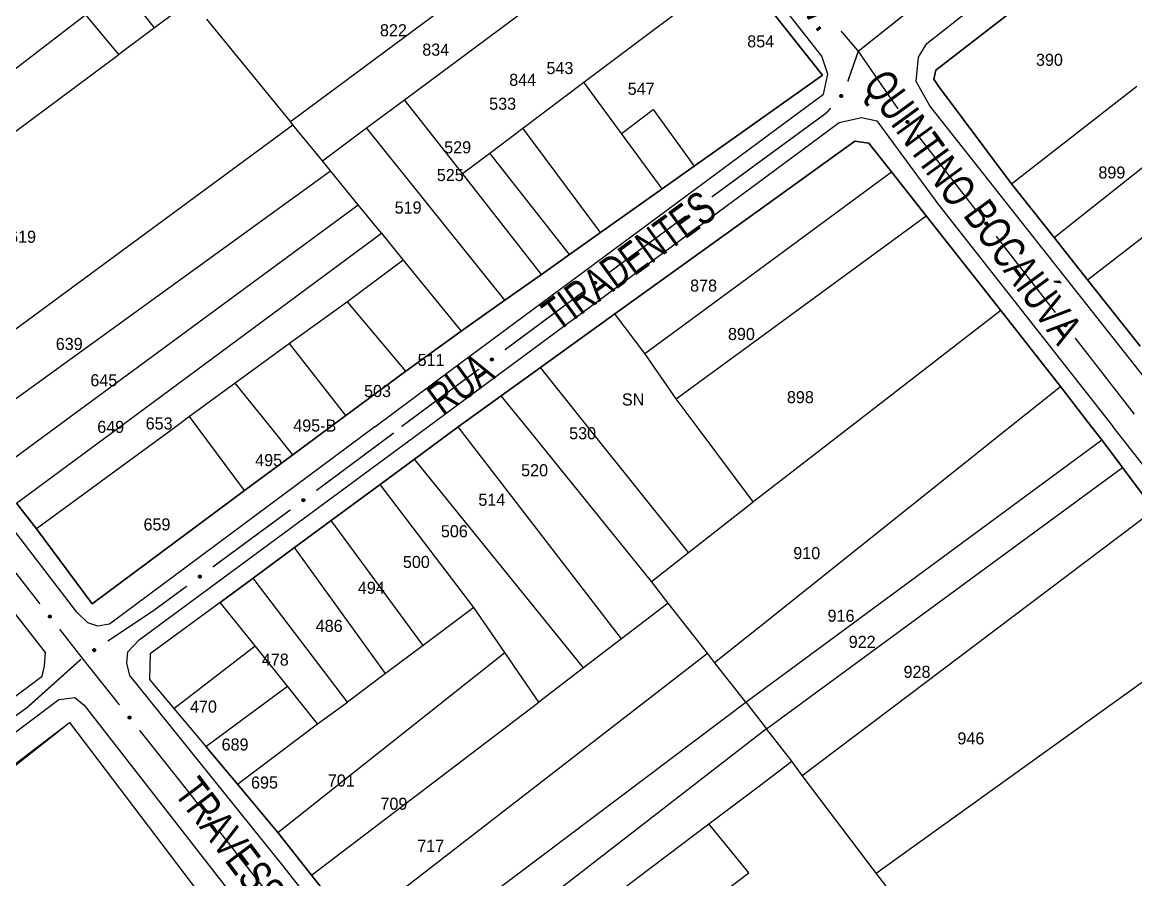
# Model space of a CAD drawing. Extents: x 200123 to 201542, y 4839549 to 4841240.
# Drawn here: x 201067.7 to 201206.2, y 4839841.3 to 4839947.8 of the extents above; entities that cross this region are included whole.
import ezdxf
from ezdxf.enums import TextEntityAlignment as Align

# ---------------------------------------------------------------- set-up
doc = ezdxf.new("R2010")
doc.units = 0
doc.header["$LTSCALE"] = 1.5
doc.header["$MEASUREMENT"] = 0
for name, color, linetype in [('CD_MALHA_LOTES', 7, 'CONTINUOUS'), ('RU-QUADRA', 210, 'CONTINUOUS'), ('SV-EIXO-RUA-PAV', 20, 'CONTINUOUS'), ('SV-RUA-PAVIM', 7, 'CONTINUOUS'), ('SV-TXT-RUA-PAV', 7, 'CONTINUOUS'), ('Th_NmrPort', 1, 'CONTINUOUS')]:
    doc.layers.add(name, color=color, linetype=linetype)
doc.styles.add('ARIAL', font='ARIAL.SHX')

msp = doc.modelspace()

# ---------------------------------------------------------------- linework, layer by layer
at = {"layer": 'CD_MALHA_LOTES', "linetype": 'Continuous', "flags": 128}
for points in [[(201084.17, 4839947.14), (201068.12, 4839967.38)], [(201101.05, 4839935.5), (201145.59, 4839968.52)], [(201115.24, 4839938.21), (201149.46, 4839963.65)], [(201206.84, 4839961.64), (201181.32, 4839941.87), (201181.07, 4839940.76), (201181.65, 4839939.9)], [(201137.55, 4839940.38), (201156.56, 4839954.71)], [(201159.21, 4839951.36), (201167.23, 4839941.26)], [(201088.77, 4839950.56), (201084.17, 4839947.14)], [(201200.19, 4839915.84), (201243.93, 4839949.58)], [(201075.62, 4839948.78), (201065.9, 4839941.29)], [(201079.72, 4839943.84), (201075.62, 4839948.78)], [(201101.05, 4839935.5), (201090.67, 4839948.22)], [(201084.17, 4839947.14), (201079.72, 4839943.84)], [(201044.03, 4839917.33), (201079.72, 4839943.84)], [(201167.23, 4839941.26), (201159.21, 4839935.58)], [(201129.95, 4839934.66), (201137.55, 4839940.38)], [(201142.25, 4839934), (201137.55, 4839940.38)], [(201181.65, 4839939.9), (201190.74, 4839927.75)], [(201190.74, 4839927.75), (201206.32, 4839939.89)], [(201110.54, 4839934.71), (201115.24, 4839938.21)], [(201122.44, 4839929.04), (201115.24, 4839938.21)], [(201142.25, 4839934), (201146.16, 4839937.01)], [(201146.16, 4839937.01), (201151.28, 4839929.96)], [(201101.37, 4839935.11), (201101.05, 4839935.5)], [(201159.21, 4839935.58), (201151.28, 4839929.96)], [(201056.17, 4839901.87), (201101.37, 4839935.11)], [(201105.03, 4839930.62), (201101.37, 4839935.11)], [(201105.03, 4839930.62), (201110.54, 4839934.71)], [(201127.74, 4839913.29), (201110.54, 4839934.71)], [(201125.84, 4839931.58), (201129.95, 4839934.66)], [(201139.64, 4839921.72), (201129.95, 4839934.66)], [(201147.3, 4839927.14), (201142.25, 4839934)], [(201159.21, 4839924.42), (201171.23, 4839933.07)], [(201171.23, 4839933.07), (201172.99, 4839932.81)], [(201172.99, 4839932.81), (201175.81, 4839929.27)], [(201196.03, 4839921.08), (201211.66, 4839933.49)], [(201122.44, 4839929.04), (201125.84, 4839931.58)], [(201135.77, 4839918.98), (201125.84, 4839931.58)], [(201106.05, 4839929.36), (201105.03, 4839930.62)], [(201151.28, 4839929.96), (201147.3, 4839927.14)], [(201062.03, 4839897.56), (201106.05, 4839929.36)], [(201109.48, 4839925.15), (201106.05, 4839929.36)], [(201132.28, 4839916.51), (201122.44, 4839929.04)], [(201159.21, 4839917.03), (201175.81, 4839929.27)], [(201175.81, 4839929.27), (201180.14, 4839923.78)], [(201190.74, 4839927.75), (201196.03, 4839921.08)], [(201147.3, 4839927.14), (201139.64, 4839921.72)], [(201071.96, 4839897.56), (201109.48, 4839925.15)], [(201112.37, 4839921.62), (201109.48, 4839925.15)], [(201141.42, 4839911.6), (201159.21, 4839924.42)], [(201159.21, 4839908.48), (201180.14, 4839923.78)], [(201180.14, 4839923.78), (201189.41, 4839912)], [(201139.64, 4839921.72), (201135.77, 4839918.98)], [(201079.84, 4839897.56), (201112.37, 4839921.62)], [(201112.37, 4839921.62), (201115.1, 4839918.27)], [(201196.03, 4839921.08), (201200.19, 4839915.84)], [(201135.77, 4839918.98), (201132.28, 4839916.51)], [(201115.1, 4839918.27), (201108.15, 4839913.08)], [(201115.1, 4839918.27), (201122.3, 4839909.44)], [(201132.28, 4839916.51), (201127.74, 4839913.29)], [(201145.15, 4839906.66), (201159.21, 4839917.03)], [(201200.19, 4839915.84), (201206.73, 4839907.6)], [(201108.15, 4839913.08), (201100.94, 4839907.91)], [(201115.4, 4839904.47), (201108.15, 4839913.08)], [(201127.74, 4839913.29), (201122.3, 4839909.44)], [(201189.41, 4839912), (201170.71, 4839897.56)], [(201189.41, 4839912), (201196.83, 4839902.59)], [(201132.14, 4839904.92), (201141.42, 4839911.6)], [(201145.15, 4839906.66), (201141.42, 4839911.6)], [(201122.3, 4839909.44), (201115.4, 4839904.47)], [(201100.94, 4839907.91), (201094.2, 4839902.98)], [(201107.93, 4839898.95), (201100.94, 4839907.91)], [(201149.04, 4839901.05), (201159.21, 4839908.48)], [(201149.04, 4839901.05), (201145.15, 4839906.66)], [(201115.4, 4839904.47), (201107.93, 4839898.95)], [(201127.28, 4839901.41), (201132.14, 4839904.92)], [(201138.04, 4839897.56), (201132.14, 4839904.92)], [(201094.2, 4839902.98), (201088.52, 4839898.83)], [(201098.57, 4839897.56), (201094.2, 4839902.98)], [(201190.52, 4839897.56), (201196.83, 4839902.59)], [(201196.83, 4839902.59), (201200.7, 4839897.56)], [(201121.94, 4839897.57), (201127.28, 4839901.41)], [(201130.4, 4839897.56), (201127.28, 4839901.41)], [(201151.65, 4839897.56), (201149.04, 4839901.05)], [(201088.52, 4839898.83), (201086.79, 4839897.56)], [(201089.47, 4839897.56), (201088.52, 4839898.83)], [(201107.93, 4839898.95), (201106.04, 4839897.56)], [(201064.36, 4839891.97), (201071.96, 4839897.56)], [(201067, 4839888.06), (201079.84, 4839897.56)], [(201086.79, 4839897.56), (201069.48, 4839884.9)], [(201095.36, 4839889.65), (201089.47, 4839897.56)], [(201101.36, 4839894.09), (201098.57, 4839897.56)], [(201106.04, 4839897.56), (201101.36, 4839894.09)], [(201116.49, 4839893.56), (201121.94, 4839897.56)], [(201121.94, 4839897.56), (201121.94, 4839897.57)], [(201142.22, 4839871.2), (201121.94, 4839897.56)], [(201145.95, 4839878.33), (201130.4, 4839897.56)], [(201150.55, 4839881.92), (201138.04, 4839897.56)], [(201158.62, 4839888.22), (201151.65, 4839897.56)], [(201170.71, 4839897.56), (201159.21, 4839888.68)], [(201159.21, 4839872.59), (201190.52, 4839897.56)], [(201200.7, 4839897.56), (201201.96, 4839895.93)], [(201157.68, 4839863.34), (201201.96, 4839895.93)], [(201201.96, 4839895.93), (201204.52, 4839892.51)], [(201101.36, 4839894.09), (201095.36, 4839889.65)], [(201112.2, 4839890.39), (201116.49, 4839893.56)], [(201137.5, 4839867.59), (201116.49, 4839893.56)], [(201160.26, 4839860.04), (201204.52, 4839892.51)], [(201204.52, 4839892.51), (201208.48, 4839887.24)], [(201106.14, 4839885.93), (201112.2, 4839890.39)], [(201123.87, 4839875.09), (201112.2, 4839890.39)], [(201095.36, 4839889.65), (201076.4, 4839875.57)], [(201159.21, 4839888.68), (201158.62, 4839888.22)], [(201069.48, 4839884.9), (201067, 4839888.06)], [(201150.55, 4839881.92), (201158.62, 4839888.22)], [(201164.69, 4839854.22), (201208.48, 4839887.24)], [(201101.58, 4839882.57), (201106.14, 4839885.93)], [(201117.56, 4839870.38), (201106.14, 4839885.93)], [(201076.4, 4839875.57), (201069.48, 4839884.9)], [(201096.41, 4839878.76), (201101.58, 4839882.57)], [(201112.88, 4839866.88), (201101.58, 4839882.57)], [(201145.95, 4839878.33), (201150.55, 4839881.92)], [(201092.31, 4839875.74), (201096.41, 4839878.76)], [(201108.14, 4839863.35), (201096.41, 4839878.76)], [(201148.05, 4839875.65), (201145.95, 4839878.33)], [(201092.31, 4839875.74), (201083.63, 4839869.34), (201083.54, 4839866.17), (201086.57, 4839862.56)], [(201096.66, 4839870.33), (201092.31, 4839875.74)], [(201123.87, 4839875.09), (201117.56, 4839870.38)], [(201127.71, 4839869.51), (201123.87, 4839875.09)], [(201148.05, 4839875.65), (201142.22, 4839871.2)], [(201152.91, 4839869.44), (201148.05, 4839875.65)], [(201173.9, 4839842.08), (201218.35, 4839873.98)], [(201153.81, 4839868.28), (201159.21, 4839872.59)], [(201142.22, 4839871.2), (201137.5, 4839867.59)], [(201086.57, 4839862.56), (201096.66, 4839870.33)], [(201100.7, 4839865.31), (201096.66, 4839870.33)], [(201099.48, 4839847.15), (201127.71, 4839869.51)], [(201108.83, 4839835.31), (201152.91, 4839869.44)], [(201117.56, 4839870.38), (201112.88, 4839866.88)], [(201131.95, 4839863.33), (201127.71, 4839869.51)], [(201153.81, 4839868.28), (201152.91, 4839869.44)], [(201157.68, 4839863.34), (201153.81, 4839868.28)], [(201112.88, 4839866.88), (201108.14, 4839863.35)], [(201137.5, 4839867.59), (201131.95, 4839863.33)], [(201090.54, 4839857.82), (201100.7, 4839865.31)], [(201104.44, 4839860.66), (201100.7, 4839865.31)], [(201086.57, 4839862.56), (201090.54, 4839857.82)], [(201103.67, 4839841.84), (201131.95, 4839863.33)], [(201104.44, 4839860.66), (201108.14, 4839863.35)], [(201113.16, 4839829.83), (201157.68, 4839863.34)], [(201157.68, 4839863.34), (201160.26, 4839860.04)], [(201022.71, 4839822.07), (201073.57, 4839860.83), (201091.34, 4839837.43)], [(201094.47, 4839853.13), (201104.44, 4839860.66)], [(201160.26, 4839860.04), (201116.25, 4839825.91)], [(201163.43, 4839855.99), (201160.26, 4839860.04)], [(201094.47, 4839853.13), (201090.54, 4839857.82)], [(201159.21, 4839852.82), (201163.43, 4839855.99)], [(201164.69, 4839854.22), (201163.43, 4839855.99)], [(201173.9, 4839842.08), (201164.69, 4839854.22)], [(201099.48, 4839847.15), (201094.47, 4839853.13)], [(201153.11, 4839848.22), (201159.21, 4839852.82)], [(201103.67, 4839841.84), (201099.48, 4839847.15)], [(201118.97, 4839822.46), (201153.11, 4839848.22)], [(201158.06, 4839842.12), (201153.11, 4839848.22)], [(201108.83, 4839835.31), (201103.67, 4839841.84)], [(201123.87, 4839816.25), (201158.06, 4839842.12)], [(201177.87, 4839836.92), (201173.9, 4839842.08)]]:
    msp.add_lwpolyline(points, dxfattribs=at)
at = {"layer": 'RU-QUADRA', "linetype": 'Continuous', "flags": 128}
for points in [[(201206.73, 4839907.6), (201200.19, 4839915.84), (201196.03, 4839921.08), (201190.74, 4839927.75), (201181.65, 4839939.9), (201181.07, 4839940.76), (201181.32, 4839941.87), (201206.84, 4839961.64)], [(201067, 4839888.06), (201069.48, 4839884.9), (201076.4, 4839875.57), (201095.36, 4839889.65), (201101.36, 4839894.09), (201106.04, 4839897.56), (201107.93, 4839898.95), (201115.4, 4839904.47), (201122.3, 4839909.44), (201127.74, 4839913.29), (201132.28, 4839916.51), (201135.77, 4839918.98), (201139.64, 4839921.72), (201147.3, 4839927.14), (201151.28, 4839929.96), (201159.21, 4839935.58), (201167.23, 4839941.26), (201159.21, 4839951.36)], [(201208.48, 4839887.24), (201204.52, 4839892.51), (201201.96, 4839895.93), (201200.7, 4839897.56), (201196.83, 4839902.59), (201189.41, 4839912), (201180.14, 4839923.78), (201175.81, 4839929.27), (201172.99, 4839932.81), (201171.23, 4839933.07), (201159.21, 4839924.42), (201141.42, 4839911.6), (201132.14, 4839904.92), (201127.28, 4839901.41), (201121.94, 4839897.57), (201121.92, 4839897.56), (201116.49, 4839893.56), (201112.2, 4839890.39), (201106.14, 4839885.93), (201101.58, 4839882.57), (201096.41, 4839878.76), (201092.31, 4839875.74), (201083.63, 4839869.34), (201083.54, 4839866.17), (201086.57, 4839862.56), (201090.54, 4839857.82), (201094.47, 4839853.13), (201099.48, 4839847.15), (201103.67, 4839841.84), (201108.83, 4839835.31)], [(201065.99, 4839854.79), (201073.57, 4839860.83), (201091.34, 4839837.43), (201099.94, 4839826.19), (201117.2, 4839805.09), (201119.84, 4839801.87), (201130.7, 4839788.59), (201148.65, 4839765.38)]]:
    msp.add_lwpolyline(points, dxfattribs=at)
at = {"layer": 'SV-EIXO-RUA-PAV', "const_width": 0.18}
for points in [[(201177.960537, 4839949.230748), (201171.697235, 4839944.253695)], [(201169.543683, 4839946.748592), (201171.488749, 4839944.464578)], [(201171.68, 4839944.24), (201170.368118, 4839940.484559)], [(201171.488749, 4839944.464578), (201171.68, 4839944.24)], [(201171.697235, 4839944.253695), (201171.68, 4839944.24)], [(201171.68, 4839944.24), (201176.620501, 4839937.072794)], [(201168.241642, 4839937.178297), (201167.71, 4839936.57)], [(201167.71, 4839936.57), (201159.484195, 4839930.552071)], [(201179.014767, 4839933.870285), (201186.377401, 4839924.39444)], [(201153.462649, 4839926.131151), (201159.104963, 4839930.274133)], [(201159.104963, 4839930.274133), (201159.29, 4839930.41)], [(201159.484195, 4839930.552071), (201159.29, 4839930.41)], [(201142.92, 4839918.39), (201150.23847, 4839923.763733)], [(201188.831612, 4839921.235826), (201196.194246, 4839911.759982)], [(201140.574087, 4839916.650428), (201142.180592, 4839917.841705)], [(201142.180592, 4839917.841705), (201142.92, 4839918.39)], [(201127.722043, 4839907.120214), (201137.361076, 4839914.267875)], [(201198.648457, 4839908.601367), (201206.011091, 4839899.125523)], [(201114.87, 4839897.59), (201124.509033, 4839904.737661)], [(201104.278544, 4839889.639928), (201113.91014, 4839896.797608)], [(201100.263662, 4839886.659884), (201100.78, 4839887.04)], [(201100.78, 4839887.04), (201101.068013, 4839887.254035)], [(201091.405239, 4839880.138508), (201100.263662, 4839886.659884)], [(201062.82, 4839884.65), (201069.911307, 4839875.554753)], [(201084.14, 4839874.79), (201088.183994, 4839877.767099)], [(201083.325967, 4839874.247311), (201084.14, 4839874.79)], [(201078.333665, 4839870.91911), (201083.325967, 4839874.247311)], [(201072.37079, 4839872.400242), (201074.830273, 4839869.24573)], [(201074.830273, 4839869.24573), (201075.17, 4839868.81)], [(201068.33, 4839862.68), (201075.022737, 4839868.678023)], [(201075.17, 4839868.81), (201079.806182, 4839862.981551)], [(201065.8904, 4839860.912073), (201068.319602, 4839862.672465)], [(201068.319602, 4839862.672465), (201068.33, 4839862.68)], [(201082.296249, 4839859.851125), (201087.276382, 4839853.590272)], [(201087.276382, 4839853.590272), (201087.73, 4839853.02)], [(201087.73, 4839853.02), (201089.746088, 4839850.443781)], [(201092.211257, 4839847.293712), (201099.606767, 4839837.843503)]]:
    msp.add_lwpolyline(points, dxfattribs=at)
at = {"layer": 'SV-EIXO-RUA-PAV'}
for points in [[(201169.735222, 4839938.719953), (201169.739194, 4839938.671206), (201169.73264, 4839938.628498), (201169.716922, 4839938.594451), (201169.695187, 4839938.567986), (201169.669901, 4839938.543416), (201169.638943, 4839938.524269), (201169.599875, 4839938.510629), (201169.551003, 4839938.5063), (201169.507694, 4839938.51589), (201169.47349, 4839938.529514), (201169.444589, 4839938.550589), (201169.421132, 4839938.575553), (201169.402307, 4839938.608369), (201169.38887, 4839938.648095), (201169.385707, 4839938.697343), (201169.392419, 4839938.739168), (201169.408488, 4839938.771701), (201169.42986, 4839938.800622), (201169.455975, 4839938.825397), (201169.486473, 4839938.844017), (201169.526495, 4839938.857473), (201169.575144, 4839938.859951), (201169.616937, 4839938.853732), (201169.649686, 4839938.838125), (201169.677685, 4839938.816443), (201169.702637, 4839938.791382), (201169.72318, 4839938.761063), (201169.735222, 4839938.719953)], [(201177.786431, 4839935.63059), (201177.83504, 4839935.625188), (201177.875713, 4839935.610605), (201177.906135, 4839935.588679), (201177.927966, 4839935.562293), (201177.94726, 4839935.532784), (201177.960149, 4839935.498741), (201177.966084, 4839935.457788), (201177.961007, 4839935.408988), (201177.94333, 4839935.368305), (201177.923429, 4839935.337329), (201177.897227, 4839935.312981), (201177.868246, 4839935.294718), (201177.832441, 4839935.2825), (201177.790881, 4839935.27689), (201177.741934, 4839935.283183), (201177.702158, 4839935.297753), (201177.673289, 4839935.319734), (201177.648978, 4839935.346231), (201177.629641, 4839935.376594), (201177.617182, 4839935.410084), (201177.61161, 4839935.451939), (201177.618461, 4839935.500167), (201177.632539, 4839935.540005), (201177.654109, 4839935.569175), (201177.680735, 4839935.592522), (201177.710097, 4839935.612234), (201177.743779, 4839935.626614), (201177.786431, 4839935.63059)], [(201151.669595, 4839924.951134), (201151.676317, 4839924.999578), (201151.692, 4839925.039839), (201151.714746, 4839925.069654), (201151.741715, 4839925.09076), (201151.771738, 4839925.109244), (201151.806119, 4839925.121202), (201151.847218, 4839925.126021), (201151.895862, 4839925.11962), (201151.936049, 4839925.100843), (201151.966473, 4839925.080107), (201151.990099, 4839925.053252), (201152.007567, 4839925.023786), (201152.018808, 4839924.987662), (201152.023285, 4839924.945964), (201152.015664, 4839924.897207), (201152.000018, 4839924.857842), (201151.97726, 4839924.829581), (201151.950111, 4839924.805999), (201151.919234, 4839924.787496), (201151.885417, 4839924.775952), (201151.843426, 4839924.77152), (201151.795403, 4839924.779679), (201151.755962, 4839924.794836), (201151.727389, 4839924.817191), (201151.704775, 4839924.844442), (201151.685869, 4839924.874329), (201151.67241, 4839924.908389), (201151.669595, 4839924.951134)], [(201187.603276, 4839922.996131), (201187.651886, 4839922.990729), (201187.692558, 4839922.976146), (201187.72298, 4839922.95422), (201187.744811, 4839922.927834), (201187.764105, 4839922.898325), (201187.776994, 4839922.864282), (201187.782929, 4839922.823329), (201187.777852, 4839922.774529), (201187.760175, 4839922.733846), (201187.740274, 4839922.70287), (201187.714072, 4839922.678522), (201187.685091, 4839922.660259), (201187.649286, 4839922.648041), (201187.607726, 4839922.642432), (201187.558779, 4839922.648724), (201187.519003, 4839922.663294), (201187.490134, 4839922.685275), (201187.465823, 4839922.711772), (201187.446486, 4839922.742135), (201187.434027, 4839922.775625), (201187.428455, 4839922.81748), (201187.435306, 4839922.865708), (201187.449385, 4839922.905546), (201187.470954, 4839922.934716), (201187.49758, 4839922.958063), (201187.526942, 4839922.977775), (201187.560624, 4839922.992155), (201187.603276, 4839922.996131)], [(201138.786601, 4839915.461992), (201138.793095, 4839915.510468), (201138.808589, 4839915.550802), (201138.831194, 4839915.580723), (201138.858064, 4839915.601956), (201138.888, 4839915.620581), (201138.922324, 4839915.6327), (201138.9634, 4839915.637713), (201139.012073, 4839915.63154), (201139.052349, 4839915.612953), (201139.082869, 4839915.59236), (201139.106622, 4839915.565617), (201139.124228, 4839915.536232), (201139.135638, 4839915.500162), (201139.140312, 4839915.458486), (201139.13292, 4839915.409693), (201139.117459, 4839915.370255), (201139.094834, 4839915.341887), (201139.067797, 4839915.318178), (201139.037007, 4839915.299529), (201139.003245, 4839915.287827), (201138.961275, 4839915.283197), (201138.913214, 4839915.291131), (201138.873703, 4839915.306102), (201138.845025, 4839915.328322), (201138.822282, 4839915.355467), (201138.803236, 4839915.385265), (201138.789617, 4839915.419261), (201138.786601, 4839915.461992)], [(201197.420122, 4839910.361672), (201197.468731, 4839910.35627), (201197.509403, 4839910.341688), (201197.539826, 4839910.319761), (201197.561657, 4839910.293375), (201197.58095, 4839910.263866), (201197.593839, 4839910.229823), (201197.599774, 4839910.18887), (201197.594697, 4839910.140071), (201197.57702, 4839910.099387), (201197.55712, 4839910.068411), (201197.530917, 4839910.044063), (201197.501936, 4839910.0258), (201197.466131, 4839910.013582), (201197.424571, 4839910.007973), (201197.375624, 4839910.014265), (201197.335848, 4839910.028835), (201197.306979, 4839910.050816), (201197.282668, 4839910.077313), (201197.263331, 4839910.107676), (201197.250873, 4839910.141166), (201197.2453, 4839910.183022), (201197.252151, 4839910.231249), (201197.26623, 4839910.271087), (201197.287799, 4839910.300257), (201197.314425, 4839910.323605), (201197.343787, 4839910.343316), (201197.377469, 4839910.357696), (201197.420122, 4839910.361672)], [(201125.934558, 4839905.931778), (201125.941052, 4839905.980254), (201125.956546, 4839906.020588), (201125.979151, 4839906.050509), (201126.006021, 4839906.071741), (201126.035956, 4839906.090367), (201126.070281, 4839906.102486), (201126.111357, 4839906.107499), (201126.16003, 4839906.101326), (201126.200305, 4839906.082738), (201126.230826, 4839906.062146), (201126.254579, 4839906.035402), (201126.272185, 4839906.006018), (201126.283595, 4839905.969948), (201126.288268, 4839905.928272), (201126.280877, 4839905.879479), (201126.265416, 4839905.840041), (201126.242791, 4839905.811673), (201126.215754, 4839905.787964), (201126.184964, 4839905.769315), (201126.151202, 4839905.757613), (201126.109232, 4839905.752983), (201126.06117, 4839905.760917), (201126.021659, 4839905.775888), (201125.992982, 4839905.798108), (201125.970239, 4839905.825252), (201125.951193, 4839905.855051), (201125.937574, 4839905.889047), (201125.934558, 4839905.931778)], [(201102.492296, 4839888.449635), (201102.498739, 4839888.498117), (201102.514191, 4839888.538467), (201102.536765, 4839888.568412), (201102.563613, 4839888.589672), (201102.593529, 4839888.608329), (201102.627841, 4839888.620484), (201102.668912, 4839888.625539), (201102.717591, 4839888.619417), (201102.757886, 4839888.600871), (201102.788428, 4839888.58031), (201102.812208, 4839888.553592), (201102.829845, 4839888.524226), (201102.841293, 4839888.488167), (201102.846009, 4839888.446496), (201102.838668, 4839888.397696), (201102.823249, 4839888.358241), (201102.800653, 4839888.32985), (201102.773641, 4839888.306113), (201102.74287, 4839888.287432), (201102.70912, 4839888.275695), (201102.667155, 4839888.271021), (201102.619086, 4839888.278905), (201102.579559, 4839888.293835), (201102.550858, 4839888.316026), (201102.528087, 4839888.343146), (201102.50901, 4839888.372924), (201102.495356, 4839888.406907), (201102.492296, 4839888.449635)], [(201089.613648, 4839878.956272), (201089.620309, 4839879.004724), (201089.635943, 4839879.045005), (201089.658651, 4839879.074848), (201089.685595, 4839879.095986), (201089.715595, 4839879.114508), (201089.749961, 4839879.126508), (201089.791054, 4839879.131379), (201089.839705, 4839879.125037), (201089.879916, 4839879.10631), (201089.910365, 4839879.085612), (201089.934025, 4839879.058787), (201089.95153, 4839879.029342), (201089.962815, 4839878.993232), (201089.967344, 4839878.95154), (201089.959783, 4839878.902773), (201089.944186, 4839878.863388), (201089.921463, 4839878.8351), (201089.894343, 4839878.811484), (201089.863489, 4839878.792942), (201089.829687, 4839878.781357), (201089.787701, 4839878.776873), (201089.739667, 4839878.784973), (201089.700208, 4839878.800081), (201089.671608, 4839878.8224), (201089.648959, 4839878.849623), (201089.630017, 4839878.879487), (201089.616515, 4839878.91353), (201089.613648, 4839878.956272)], [(201071.139516, 4839874.158493), (201071.188134, 4839874.153172), (201071.228831, 4839874.138658), (201071.25929, 4839874.116782), (201071.281165, 4839874.090433), (201071.300508, 4839874.060956), (201071.313453, 4839874.026934), (201071.319457, 4839873.985991), (201071.314462, 4839873.937183), (201071.296853, 4839873.89647), (201071.277004, 4839873.865461), (201071.250842, 4839873.841069), (201071.221891, 4839873.822758), (201071.186107, 4839873.81048), (201071.144556, 4839873.804801), (201071.095599, 4839873.811012), (201071.055799, 4839873.825515), (201071.026893, 4839873.847448), (201071.002538, 4839873.873905), (201070.98315, 4839873.904235), (201070.970636, 4839873.937705), (201070.964993, 4839873.979551), (201070.971763, 4839874.02779), (201070.985776, 4839874.067651), (201071.007297, 4839874.096857), (201071.033883, 4839874.120249), (201071.063213, 4839874.140009), (201071.09687, 4839874.154446), (201071.139516, 4839874.158493)], [(201076.488953, 4839869.821603), (201076.497865, 4839869.869692), (201076.515357, 4839869.909201), (201076.539431, 4839869.937954), (201076.56733, 4839869.957815), (201076.59816, 4839869.974919), (201076.633048, 4839869.985306), (201076.674323, 4839869.988257), (201076.722626, 4839869.979656), (201076.761921, 4839869.959077), (201076.791373, 4839869.936983), (201076.813758, 4839869.909084), (201076.829872, 4839869.878856), (201076.839463, 4839869.84226), (201076.842045, 4839869.800402), (201076.832221, 4839869.752041), (201076.814807, 4839869.713425), (201076.790791, 4839869.686225), (201076.762601, 4839869.663899), (201076.730916, 4839869.646814), (201076.696611, 4839869.636815), (201076.654462, 4839869.634292), (201076.606858, 4839869.64462), (201076.568145, 4839869.661549), (201076.540615, 4839869.685177), (201076.51926, 4839869.713425), (201076.501728, 4839869.744139), (201076.489827, 4839869.778774), (201076.488953, 4839869.821603)], [(201081.047922, 4839861.59731), (201081.096589, 4839861.592463), (201081.137426, 4839861.578345), (201081.168096, 4839861.556767), (201081.190226, 4839861.530632), (201081.209856, 4839861.501344), (201081.223131, 4839861.46745), (201081.229533, 4839861.426568), (201081.225013, 4839861.377713), (201081.207801, 4839861.336831), (201081.188255, 4839861.305631), (201081.162331, 4839861.280985), (201081.133561, 4839861.262393), (201081.097897, 4839861.249767), (201081.056404, 4839861.243684), (201081.007389, 4839861.249418), (201080.967449, 4839861.263534), (201080.938331, 4839861.285184), (201080.913719, 4839861.311403), (201080.894038, 4839861.341543), (201080.881198, 4839861.374889), (201080.875149, 4839861.416678), (201080.881449, 4839861.464981), (201080.895073, 4839861.504976), (201080.916309, 4839861.53439), (201080.942666, 4839861.55804), (201080.971802, 4839861.578085), (201081.005318, 4839861.592848), (201081.047922, 4839861.59731)], [(201090.976814, 4839849.049739), (201091.025441, 4839849.044506), (201091.066164, 4839849.030065), (201091.096662, 4839849.008244), (201091.118585, 4839848.981935), (201091.137981, 4839848.952493), (201091.150988, 4839848.918494), (201091.157065, 4839848.877563), (201091.152158, 4839848.828746), (201091.134623, 4839848.788001), (201091.11483, 4839848.756956), (201091.088712, 4839848.732517), (201091.059794, 4839848.714154), (201091.024032, 4839848.701811), (201090.982492, 4839848.696057), (201090.933524, 4839848.70218), (201090.893697, 4839848.716611), (201090.864752, 4839848.738492), (201090.840349, 4839848.764905), (201090.820907, 4839848.7952), (201090.808332, 4839848.828647), (201090.802614, 4839848.870482), (201090.809297, 4839848.918734), (201090.823237, 4839848.95862), (201090.844706, 4839848.987865), (201090.87125, 4839849.011305), (201090.900544, 4839849.031118), (201090.934175, 4839849.045615), (201090.976814, 4839849.049739)]]:
    msp.add_lwpolyline(points, close=True, dxfattribs=at)
for points in [[(201169.486473, 4839938.844017), (201169.385707, 4839938.697343)], [(201169.526495, 4839938.857473), (201169.38887, 4839938.648095)], [(201169.504652, 4839938.845033), (201169.392044, 4839938.678866)], [(201169.455975, 4839938.825397), (201169.392419, 4839938.739168)], [(201169.468846, 4839938.831021), (201169.392917, 4839938.723408)], [(201169.549445, 4839938.854814), (201169.397206, 4839938.630861)], [(201169.575144, 4839938.859951), (201169.402307, 4839938.608369)], [(201169.593858, 4839938.855867), (201169.414042, 4839938.596212)], [(201169.616937, 4839938.853732), (201169.421132, 4839938.575553)], [(201169.630449, 4839938.843822), (201169.434469, 4839938.565674)], [(201169.649686, 4839938.838125), (201169.444589, 4839938.550589)], [(201169.661651, 4839938.825612), (201169.45823, 4839938.543095)], [(201169.677685, 4839938.816443), (201169.47349, 4839938.529514)], [(201169.688494, 4839938.80034), (201169.495208, 4839938.525274)], [(201169.702637, 4839938.791382), (201169.507694, 4839938.51589)], [(201169.70969, 4839938.772754), (201169.532697, 4839938.514256)], [(201169.72318, 4839938.761063), (201169.551003, 4839938.5063)], [(201169.727294, 4839938.741058), (201169.576342, 4839938.512356)], [(201169.735222, 4839938.719953), (201169.599875, 4839938.510629)], [(201169.736307, 4839938.693312), (201169.623958, 4839938.523294)], [(201169.739194, 4839938.671206), (201169.638943, 4839938.524269)], [(201169.735563, 4839938.646844), (201169.659505, 4839938.541157)], [(201169.73264, 4839938.628498), (201169.669901, 4839938.543416)], [(201177.618461, 4839935.500167), (201177.832441, 4839935.2825)], [(201177.626041, 4839935.517758), (201177.846613, 4839935.2917)], [(201177.632539, 4839935.540005), (201177.868246, 4839935.294718)], [(201177.644846, 4839935.551378), (201177.880489, 4839935.305925)], [(201177.654109, 4839935.569175), (201177.897227, 4839935.312981)], [(201177.668675, 4839935.578532), (201177.907186, 4839935.32494)], [(201177.680735, 4839935.592522), (201177.923429, 4839935.337329)], [(201177.698605, 4839935.60006), (201177.931736, 4839935.357839)], [(201177.710097, 4839935.612234), (201177.94333, 4839935.368305)], [(201177.729729, 4839935.615602), (201177.949704, 4839935.392537)], [(201177.743779, 4839935.626614), (201177.961007, 4839935.408988)], [(201177.764201, 4839935.626835), (201177.959898, 4839935.435017)], [(201177.786431, 4839935.63059), (201177.966084, 4839935.457788)], [(201177.812789, 4839935.626572), (201177.958246, 4839935.483846)], [(201177.83504, 4839935.625188), (201177.960149, 4839935.498741)], [(201177.858262, 4839935.616975), (201177.947494, 4839935.522148)], [(201177.875713, 4839935.610605), (201177.94726, 4839935.532784)], [(201177.61161, 4839935.451939), (201177.790881, 4839935.27689)], [(201177.617182, 4839935.410084), (201177.741934, 4839935.283183)], [(201177.618599, 4839935.47396), (201177.809389, 4839935.281785)], [(201177.619654, 4839935.428123), (201177.761281, 4839935.285878)], [(201177.626576, 4839935.390302), (201177.717723, 4839935.295234)], [(201177.629641, 4839935.376594), (201177.702158, 4839935.297753)], [(201151.669595, 4839924.951134), (201151.847218, 4839925.126021)], [(201151.67241, 4839924.908389), (201151.895862, 4839925.11962)], [(201151.672744, 4839924.92881), (201151.869813, 4839925.119218)], [(201151.674329, 4839924.977373), (201151.820957, 4839925.118895)], [(201151.676317, 4839924.999578), (201151.806119, 4839925.121202)], [(201151.683036, 4839924.894045), (201151.912, 4839925.107874)], [(201151.685158, 4839925.022568), (201151.782377, 4839925.109189)], [(201151.685869, 4839924.874329), (201151.936049, 4839925.100843)], [(201151.692, 4839925.039839), (201151.771738, 4839925.109244)], [(201151.697726, 4839924.86251), (201151.946196, 4839925.088968)], [(201151.704775, 4839924.844442), (201151.966473, 4839925.080107)], [(201151.718432, 4839924.832006), (201151.978415, 4839925.063533)], [(201151.727389, 4839924.817191), (201151.990099, 4839925.053252)], [(201151.744928, 4839924.807448), (201151.996698, 4839925.036329)], [(201151.755962, 4839924.794836), (201152.007567, 4839925.023786)], [(201151.778025, 4839924.787735), (201152.009996, 4839925.002079)], [(201151.795403, 4839924.779679), (201152.018808, 4839924.987662)], [(201151.821604, 4839924.779105), (201152.018895, 4839924.964599)], [(201151.843426, 4839924.77152), (201152.023285, 4839924.945964)], [(201151.867452, 4839924.778913), (201152.013496, 4839924.91662)], [(201151.885417, 4839924.775952), (201152.015664, 4839924.897207)], [(201151.905448, 4839924.784805), (201152.002959, 4839924.873333)], [(201151.919234, 4839924.787496), (201152.000018, 4839924.857842)], [(201187.428455, 4839922.81748), (201187.607726, 4839922.642432)], [(201187.434027, 4839922.775625), (201187.558779, 4839922.648724)], [(201187.435306, 4839922.865708), (201187.649286, 4839922.648041)], [(201187.435444, 4839922.839501), (201187.626234, 4839922.647326)], [(201187.436499, 4839922.793664), (201187.578126, 4839922.651419)], [(201187.442886, 4839922.883299), (201187.663458, 4839922.657241)], [(201187.443421, 4839922.755843), (201187.534568, 4839922.660775)], [(201187.446486, 4839922.742135), (201187.519003, 4839922.663294)], [(201187.449385, 4839922.905546), (201187.685091, 4839922.660259)], [(201187.461691, 4839922.916919), (201187.697334, 4839922.671466)], [(201187.470954, 4839922.934716), (201187.714072, 4839922.678522)], [(201187.48552, 4839922.944074), (201187.724031, 4839922.690481)], [(201187.49758, 4839922.958063), (201187.740274, 4839922.70287)], [(201187.51545, 4839922.965601), (201187.748581, 4839922.72338)], [(201187.526942, 4839922.977775), (201187.760175, 4839922.733846)], [(201187.546574, 4839922.981143), (201187.766549, 4839922.758078)], [(201187.560624, 4839922.992155), (201187.777852, 4839922.774529)], [(201187.581046, 4839922.992376), (201187.776743, 4839922.800558)], [(201187.603276, 4839922.996131), (201187.782929, 4839922.823329)], [(201187.629635, 4839922.992113), (201187.775091, 4839922.849387)], [(201187.651886, 4839922.990729), (201187.776994, 4839922.864282)], [(201187.675107, 4839922.982516), (201187.764339, 4839922.887689)], [(201187.692558, 4839922.976146), (201187.764105, 4839922.898325)], [(201138.786601, 4839915.461992), (201138.9634, 4839915.637713)], [(201138.789617, 4839915.419261), (201139.012073, 4839915.63154)], [(201138.789856, 4839915.439683), (201138.986026, 4839915.631016)], [(201138.791212, 4839915.488253), (201138.937173, 4839915.630463)], [(201138.793095, 4839915.510468), (201138.922324, 4839915.6327)], [(201138.80031, 4839915.404967), (201139.028266, 4839915.61987)], [(201138.801828, 4839915.533498), (201138.898639, 4839915.620575)], [(201138.803236, 4839915.385265), (201139.052349, 4839915.612953)], [(201138.808589, 4839915.550802), (201138.888, 4839915.620581)], [(201138.815149, 4839915.373502), (201139.062551, 4839915.601126)], [(201138.822282, 4839915.355467), (201139.082869, 4839915.59236)], [(201138.835997, 4839915.343095), (201139.09489, 4839915.575842)], [(201138.845025, 4839915.328322), (201139.106622, 4839915.565617)], [(201138.86261, 4839915.318662), (201139.1133, 4839915.548724)], [(201138.873703, 4839915.306102), (201139.124228, 4839915.536232)], [(201138.895798, 4839915.299105), (201139.126759, 4839915.514537)], [(201138.913214, 4839915.291131), (201139.135638, 4839915.500162)], [(201138.939418, 4839915.29068), (201139.135834, 4839915.477099)], [(201138.961275, 4839915.283197), (201139.140312, 4839915.458486)], [(201138.985266, 4839915.290703), (201139.130661, 4839915.429096)], [(201139.003245, 4839915.287827), (201139.13292, 4839915.409693)], [(201139.023234, 4839915.296774), (201139.120327, 4839915.385759)], [(201139.037007, 4839915.299529), (201139.117459, 4839915.370255)], [(201197.2453, 4839910.183022), (201197.424571, 4839910.007973)], [(201197.250873, 4839910.141166), (201197.375624, 4839910.014265)], [(201197.252151, 4839910.231249), (201197.466131, 4839910.013582)], [(201197.252289, 4839910.205042), (201197.443079, 4839910.012867)], [(201197.253344, 4839910.159205), (201197.394971, 4839910.01696)], [(201197.259731, 4839910.24884), (201197.480303, 4839910.022782)], [(201197.260267, 4839910.121384), (201197.351413, 4839910.026316)], [(201197.263331, 4839910.107676), (201197.335848, 4839910.028835)], [(201197.26623, 4839910.271087), (201197.501936, 4839910.0258)], [(201197.278537, 4839910.28246), (201197.514179, 4839910.037007)], [(201197.287799, 4839910.300257), (201197.530917, 4839910.044063)], [(201197.302366, 4839910.309615), (201197.540876, 4839910.056023)], [(201197.314425, 4839910.323605), (201197.55712, 4839910.068411)], [(201197.332295, 4839910.331142), (201197.565426, 4839910.088922)], [(201197.343787, 4839910.343316), (201197.57702, 4839910.099387)], [(201197.363419, 4839910.346684), (201197.583394, 4839910.123619)], [(201197.377469, 4839910.357696), (201197.594697, 4839910.140071)], [(201197.397891, 4839910.357917), (201197.593588, 4839910.166099)], [(201197.420122, 4839910.361672), (201197.599774, 4839910.18887)], [(201197.44648, 4839910.357654), (201197.591936, 4839910.214928)], [(201197.468731, 4839910.35627), (201197.593839, 4839910.229823)], [(201197.491952, 4839910.348057), (201197.581184, 4839910.25323)], [(201197.509403, 4839910.341688), (201197.58095, 4839910.263866)], [(201125.934558, 4839905.931778), (201126.111357, 4839906.107499)], [(201125.937574, 4839905.889047), (201126.16003, 4839906.101326)], [(201125.937812, 4839905.909469), (201126.133983, 4839906.100802)], [(201125.939168, 4839905.958039), (201126.085129, 4839906.100249)], [(201125.941052, 4839905.980254), (201126.070281, 4839906.102486)], [(201125.948267, 4839905.874753), (201126.176223, 4839906.089656)], [(201125.949785, 4839906.003284), (201126.046595, 4839906.090361)], [(201125.951193, 4839905.855051), (201126.200305, 4839906.082738)], [(201125.956546, 4839906.020588), (201126.035956, 4839906.090367)], [(201125.963106, 4839905.843287), (201126.210508, 4839906.070912)], [(201125.970239, 4839905.825252), (201126.230826, 4839906.062146)], [(201125.983954, 4839905.812881), (201126.242846, 4839906.045628)], [(201125.992982, 4839905.798108), (201126.254579, 4839906.035402)], [(201126.010566, 4839905.788448), (201126.261256, 4839906.01851)], [(201126.021659, 4839905.775888), (201126.272185, 4839906.006018)], [(201126.043755, 4839905.76889), (201126.274716, 4839905.984323)], [(201126.06117, 4839905.760917), (201126.283595, 4839905.969948)], [(201126.087374, 4839905.760466), (201126.283791, 4839905.946885)], [(201126.109232, 4839905.752983), (201126.288268, 4839905.928272)], [(201126.133223, 4839905.760489), (201126.278617, 4839905.898882)], [(201126.151202, 4839905.757613), (201126.280877, 4839905.879479)], [(201126.17119, 4839905.76656), (201126.268284, 4839905.855545)], [(201126.184964, 4839905.769315), (201126.265416, 4839905.840041)], [(201102.492296, 4839888.449635), (201102.668912, 4839888.625539)], [(201102.495356, 4839888.406907), (201102.717591, 4839888.619417)], [(201102.495573, 4839888.427329), (201102.691545, 4839888.618866)], [(201102.496879, 4839888.4759), (201102.642692, 4839888.618262)], [(201102.498739, 4839888.498117), (201102.627841, 4839888.620484)], [(201102.506064, 4839888.392623), (201102.733796, 4839888.607763)], [(201102.507448, 4839888.521157), (201102.604168, 4839888.608334)], [(201102.50901, 4839888.372924), (201102.757886, 4839888.600871)], [(201102.514191, 4839888.538467), (201102.593529, 4839888.608329)], [(201102.520935, 4839888.361174), (201102.7681, 4839888.589055)], [(201102.528087, 4839888.343146), (201102.788428, 4839888.58031)], [(201102.541815, 4839888.330789), (201102.800465, 4839888.563805)], [(201102.550858, 4839888.316026), (201102.812208, 4839888.553592)], [(201102.568453, 4839888.306383), (201102.818904, 4839888.536706)], [(201102.579559, 4839888.293835), (201102.829845, 4839888.524226)], [(201102.601662, 4839888.28686), (201102.832399, 4839888.502533)], [(201102.619086, 4839888.278905), (201102.841293, 4839888.488167)], [(201102.64529, 4839888.278481), (201102.841513, 4839888.465105)], [(201102.667155, 4839888.271021), (201102.846009, 4839888.446496)], [(201102.691139, 4839888.278552), (201102.836389, 4839888.417096)], [(201102.70912, 4839888.275695), (201102.838668, 4839888.397696)], [(201102.7291, 4839888.284662), (201102.826101, 4839888.373749)], [(201102.74287, 4839888.287432), (201102.823249, 4839888.358241)], [(201089.613648, 4839878.956272), (201089.791054, 4839879.131379)], [(201089.616515, 4839878.91353), (201089.839705, 4839879.125037)], [(201089.616825, 4839878.933951), (201089.813657, 4839879.124604)], [(201089.618349, 4839878.982517), (201089.764802, 4839879.12422)], [(201089.620309, 4839879.004724), (201089.749961, 4839879.126508)], [(201089.627159, 4839878.899199), (201089.855858, 4839879.113311)], [(201089.629122, 4839879.027725), (201089.726234, 4839879.114466)], [(201089.630017, 4839878.879487), (201089.879916, 4839879.10631)], [(201089.635943, 4839879.045005), (201089.715595, 4839879.114508)], [(201089.641889, 4839878.867682), (201089.890078, 4839879.094448)], [(201089.648959, 4839878.849623), (201089.910365, 4839879.085612)], [(201089.662632, 4839878.837204), (201089.922328, 4839879.069053)], [(201089.671608, 4839878.8224), (201089.934025, 4839879.058787)], [(201089.689159, 4839878.812678), (201089.940644, 4839879.041871)], [(201089.700208, 4839878.800081), (201089.95153, 4839879.029342)], [(201089.722279, 4839878.793007), (201089.953985, 4839879.007638)], [(201089.739667, 4839878.784973), (201089.962815, 4839878.993232)], [(201089.765869, 4839878.784431), (201089.962931, 4839878.970169)], [(201089.787701, 4839878.776873), (201089.967344, 4839878.95154)], [(201089.811718, 4839878.784296), (201089.957591, 4839878.922183)], [(201089.829687, 4839878.781357), (201089.959783, 4839878.902773)], [(201089.849706, 4839878.790234), (201089.947108, 4839878.878883)], [(201089.863489, 4839878.792942), (201089.944186, 4839878.863388)], [(201070.964993, 4839873.979551), (201071.144556, 4839873.804801)], [(201070.970636, 4839873.937705), (201071.095599, 4839873.811012)], [(201070.971763, 4839874.02779), (201071.186107, 4839873.81048)], [(201070.971946, 4839874.001583), (201071.163056, 4839873.809727)], [(201070.973077, 4839873.955748), (201071.114941, 4839873.813739)], [(201070.979314, 4839874.045393), (201071.200264, 4839873.819704)], [(201070.980063, 4839873.917938), (201071.071368, 4839873.823023)], [(201070.98315, 4839873.904235), (201071.055799, 4839873.825515)], [(201070.985776, 4839874.067651), (201071.221891, 4839873.822758)], [(201070.998064, 4839874.079044), (201071.234115, 4839873.833985)], [(201071.007297, 4839874.096857), (201071.250842, 4839873.841069)], [(201071.021847, 4839874.106239), (201071.260781, 4839873.853045)], [(201071.033883, 4839874.120249), (201071.277004, 4839873.865461)], [(201071.051741, 4839874.127816), (201071.285276, 4839873.885985)], [(201071.063213, 4839874.140009), (201071.296853, 4839873.89647)], [(201071.082838, 4839874.143411), (201071.303186, 4839873.920713)], [(201071.09687, 4839874.154446), (201071.314462, 4839873.937183)], [(201071.117292, 4839874.154701), (201071.313309, 4839873.96321)], [(201071.139516, 4839874.158493), (201071.319457, 4839873.985991)], [(201071.165881, 4839874.154519), (201071.311576, 4839874.012036)], [(201071.188134, 4839874.153172), (201071.313453, 4839874.026934)], [(201071.211369, 4839874.144998), (201071.30076, 4839874.05032)], [(201071.228831, 4839874.138658), (201071.300508, 4839874.060956)], [(201076.488953, 4839869.821603), (201076.674323, 4839869.988257)], [(201076.489827, 4839869.778774), (201076.722626, 4839869.979656)], [(201076.491087, 4839869.799159), (201076.696586, 4839869.980436)], [(201076.494872, 4839869.8476), (201076.647766, 4839869.982329)], [(201076.497865, 4839869.869692), (201076.633048, 4839869.985306)], [(201076.499792, 4839869.763963), (201076.738216, 4839869.967191)], [(201076.501728, 4839869.744139), (201076.761921, 4839869.959077)], [(201076.507739, 4839869.892257), (201076.608785, 4839869.974381)], [(201076.513038, 4839869.731794), (201076.771519, 4839869.946754)], [(201076.515357, 4839869.909201), (201076.59816, 4839869.974919)], [(201076.51926, 4839869.713425), (201076.791373, 4839869.936983)], [(201076.532338, 4839869.700383), (201076.802552, 4839869.919884)], [(201076.540615, 4839869.685177), (201076.813758, 4839869.909084)], [(201076.557695, 4839869.674648), (201076.819582, 4839869.891879)], [(201076.568145, 4839869.661549), (201076.829872, 4839869.878856)], [(201076.589863, 4839869.653455), (201076.831314, 4839869.857061)], [(201076.606858, 4839869.64462), (201076.839463, 4839869.84226)], [(201076.633006, 4839869.642859), (201076.838505, 4839869.819216)], [(201076.654462, 4839869.634292), (201076.842045, 4839869.800402)], [(201076.678799, 4839869.640588), (201076.830936, 4839869.771532)], [(201076.696611, 4839869.636815), (201076.832221, 4839869.752041)], [(201076.717022, 4839869.644751), (201076.818447, 4839869.728767)], [(201076.730916, 4839869.646814), (201076.814807, 4839869.713425)], [(201080.875149, 4839861.416678), (201081.056404, 4839861.243684)], [(201080.881198, 4839861.374889), (201081.007389, 4839861.249418)], [(201080.881449, 4839861.464981), (201081.097897, 4839861.249767)], [(201080.881887, 4839861.438776), (201081.074855, 4839861.24879)], [(201080.883464, 4839861.392955), (201081.026704, 4839861.252334)], [(201080.888828, 4839861.482656), (201081.111964, 4839861.259128)], [(201080.890817, 4839861.355215), (201080.983042, 4839861.261193)], [(201080.894038, 4839861.341543), (201080.967449, 4839861.263534)], [(201080.895073, 4839861.504976), (201081.133561, 4839861.262393)], [(201080.907249, 4839861.516489), (201081.145675, 4839861.273739)], [(201080.916309, 4839861.53439), (201081.162331, 4839861.280985)], [(201080.930767, 4839861.543913), (201081.172154, 4839861.293057)], [(201080.942666, 4839861.55804), (201081.188255, 4839861.305631)], [(201080.960449, 4839861.56578), (201081.196327, 4839861.326234)], [(201080.971802, 4839861.578085), (201081.207801, 4839861.336831)], [(201080.991394, 4839861.581677), (201081.213898, 4839861.361134)], [(201081.005318, 4839861.592848), (201081.225013, 4839861.377713)], [(201081.025736, 4839861.593302), (201081.223607, 4839861.403728)], [(201081.047922, 4839861.59731), (201081.229533, 4839861.426568)], [(201081.074324, 4839861.593593), (201081.221399, 4839861.452535)], [(201081.096589, 4839861.592463), (201081.223131, 4839861.46745)], [(201081.119903, 4839861.584515), (201081.21021, 4839861.490711)], [(201081.137426, 4839861.578345), (201081.209856, 4839861.501344)], [(201090.802614, 4839848.870482), (201090.982492, 4839848.696057)], [(201090.808332, 4839848.828647), (201090.933524, 4839848.70218)], [(201090.809297, 4839848.918734), (201091.024032, 4839848.701811)], [(201090.809527, 4839848.892527), (201091.000983, 4839848.701016)], [(201090.81074, 4839848.846694), (201090.952861, 4839848.704942)], [(201090.816816, 4839848.936351), (201091.038172, 4839848.711061)], [(201090.817794, 4839848.808897), (201090.909271, 4839848.714147)], [(201090.820907, 4839848.7952), (201090.893697, 4839848.716611)], [(201090.823237, 4839848.95862), (201091.059794, 4839848.714154)], [(201090.835505, 4839848.970036), (201091.071998, 4839848.725403)], [(201090.844706, 4839848.987865), (201091.088712, 4839848.732517)], [(201090.859239, 4839848.997273), (201091.098629, 4839848.744511)], [(201090.87125, 4839849.011305), (201091.11483, 4839848.756956)], [(201090.889094, 4839849.018904), (201091.123065, 4839848.777495)], [(201090.900544, 4839849.031118), (201091.134623, 4839848.788001)], [(201090.920163, 4839849.034555), (201091.140912, 4839848.812255)], [(201090.934175, 4839849.045615), (201091.152158, 4839848.828746)], [(201090.954596, 4839849.045907), (201091.150958, 4839848.85477)], [(201090.976814, 4839849.049739), (201091.157065, 4839848.877563)], [(201091.003186, 4839849.045813), (201091.149137, 4839848.903593)], [(201091.025441, 4839849.044506), (201091.150988, 4839848.918494)], [(201091.048691, 4839849.036374), (201091.138252, 4839848.941857)], [(201091.066164, 4839849.030065), (201091.137981, 4839848.952493)]]:
    msp.add_lwpolyline(points, dxfattribs=at)
at = {"layer": 'SV-RUA-PAVIM', "linetype": 'Continuous'}
for points in [[(201212.12, 4839897.57, 9.78), (201180.56, 4839937.44, 10.5), (201178.87, 4839940.5, 10.5), (201179.16, 4839943.51, 10.5), (201180.2, 4839945.19, 10.5), (201207.73, 4839966.88, 8.08), (201300.04, 4840039.76, 3.81), (201350.58, 4840079.38, 3.81), (201352.37, 4840080.65, 3.81), (201354.92, 4840080.91, 3.81), (201360.54, 4840073.5, 3.81), (201388.37, 4840033.97, 4.33), (201392.64, 4840027.84, 4.33), (201362.11, 4840005.18, 4.33), (201359.21, 4840009.04, 4.33), (201305.7, 4839968.06, 4.33), (201306.83, 4839966.29, 4.33), (201356, 4840003.73, 4.33), (201358.25, 4840000.68, 4.33), (201393.76, 4840026.39, 4.33)], [(201159.21, 4839932.89, 10.87), (201167.34, 4839938.91, 10.87), (201167.9, 4839941.38, 10.87), (201167.13, 4839943.62, 10.82), (201159.21, 4839953.73, 10.11)], [(201159.21, 4839927.94, 10.86), (201169.3, 4839935.4, 10.86), (201172.07, 4839936, 10.86), (201173.97, 4839935.61, 10.86), (201173.97, 4839935.58, 10.86), (201181.56, 4839925.28, 10.61), (201203.37, 4839897.57, 10.31)], [(201111.56, 4839897.57, 5.91), (201121.18, 4839904.71, 5.91), (201159.21, 4839932.89, 10.87)], [(201118.13, 4839897.57, 8.32), (201126.62, 4839903.83, 8.32), (201159.21, 4839927.94, 10.86)], [(200971.59, 4839897.57, 3.67), (200930.33, 4839867.41, 3.67), (200929.5, 4839866.39, 3.67), (200929.62, 4839864.98, 3.67), (200931.15, 4839863.11, 3.67), (200977.8, 4839801.18, 4.24), (200979, 4839800.38, 4.24), (200980.49, 4839800.25, 4.24), (200982.61, 4839801.16, 4.24), (201070.18, 4839866.55, 5.48), (201070.48, 4839867.86, 5.48), (201070.6, 4839869.49, 5.48), (201048.68, 4839897.57, 6.19)], [(201111.56, 4839897.57, 5.91), (201078.56, 4839873.03, 5.91), (201077.09, 4839872.78, 5.91), (201075.86, 4839873.2, 5.91), (201074.48, 4839874.54, 5.91), (201056.79, 4839897.57, 5.92)], [(201159.21, 4839767.9, 7.8), (201099.97, 4839843.25, 7.8), (201081.09, 4839866.66, 5.99), (201080.71, 4839868.19, 5.99), (201080.86, 4839869.6, 5.99), (201082.26, 4839871.08, 5.99), (201118.13, 4839897.57, 8.32)], [(201159.21, 4839767.9, 7.8), (201216.35, 4839695.22, 11.89), (201218.18, 4839693.02, 11.89), (201220.35, 4839691.54, 11.89), (201222.3, 4839691.12, 11.88), (201224.39, 4839691.83, 11.88), (201313.12, 4839751.27, 7.5), (201314.39, 4839752.46, 7.5), (201314.54, 4839752.87, 7.5), (201314.43, 4839753.91, 7.5), (201314.29, 4839754.94, 7.5), (201313.98, 4839755.67, 7.5), (201227.82, 4839866.41, 9.15), (201208.69, 4839890.79, 9.15), (201203.37, 4839897.57, 10.31)], [(201054.27, 4839850.16, 5.43), (201072.27, 4839863.67, 6.07), (201074.26, 4839863.92, 6.07), (201075.43, 4839862.97, 6.07), (201101.73, 4839829.2, 8.17), (201146.08, 4839772.09, 11.15), (201159.21, 4839755.57, 11.76)]]:
    msp.add_polyline3d(points, dxfattribs=at)

# ---------------------------------------------------------------- texts
at = {"layer": 'SV-TXT-RUA-PAV', "style": 'ARIAL', "width": 0.7}
for s, rotation, p in [('TRAV.', 308, (201159.74, 4839955.5)), ('QUINTINO', 306, (201172.15, 4839940)), ('TIRADENTES', 36, (201134.3, 4839909.32)), ('BOCAIÚVA', 306, (201184.63, 4839923.84)), ('RUA', 36, (201120.02, 4839898.86)), ('TRAVESSA', 307, (201086.51, 4839851.99))]:
    msp.add_text(s, height=4, rotation=rotation, dxfattribs=at).set_placement(p)
at = {"layer": 'Th_NmrPort', "color": 1}
for s, p in [('822', (201112.196017, 4839946.849553)), ('834', (201117.456017, 4839944.439553)), ('854', (201157.868745, 4839945.472445)), ('390', (201193.773902, 4839943.177826)), ('543', (201132.900227, 4839942.154257)), ('844', (201128.266017, 4839940.689553)), ('547', (201143.004611, 4839939.573303)), ('533', (201125.776396, 4839937.716885)), ('529', (201120.183261, 4839932.302182)), ('525', (201119.266965, 4839928.85585)), ('899', (201201.540574, 4839929.169912)), ('519', (201114.021387, 4839924.814437)), ('619', (201066.076266, 4839921.182573)), ('878', (201150.76415, 4839915.116965)), ('890', (201155.47415, 4839909.096965)), ('639', (201071.879632, 4839907.861064)), ('511', (201116.881064, 4839905.880368)), ('645', (201076.179632, 4839903.351064)), ('503', (201110.221064, 4839902.010368)), ('SN', (201142.281064, 4839900.960368)), ('898', (201162.80415, 4839901.246965)), ('649', (201077.039632, 4839897.551064)), ('653', (201083.059632, 4839897.981064)), ('495-B', (201101.411064, 4839897.720368)), ('530', (201135.722573, 4839896.763734)), ('495', (201096.681064, 4839893.420368)), ('520', (201129.750979, 4839892.166396)), ('514', (201124.429553, 4839888.493983)), ('659', (201082.793103, 4839885.43324)), ('506', (201119.769553, 4839884.583983)), ('500', (201115.04676, 4839880.763103)), ('910', (201163.59415, 4839881.866965)), ('494', (201109.439912, 4839877.549426)), ('916', (201167.860574, 4839874.079912)), ('486', (201104.206473, 4839872.823664)), ('922', (201170.490574, 4839870.829912)), ('478', (201097.503078, 4839868.623304)), ('928', (201177.310574, 4839867.109912)), ('470', (201088.572108, 4839862.786358)), ('946', (201184.003604, 4839858.840979)), ('689', (201092.502108, 4839858.076358)), ('695', (201096.162108, 4839853.356358)), ('701', (201105.716017, 4839853.599553)), ('709', (201112.256017, 4839850.719553)), ('717', (201116.836017, 4839845.479553))]:
    msp.add_text(s, height=1.5, dxfattribs=at).set_placement(p, align=Align.MIDDLE_LEFT)

doc.saveas('drawing.dxf')
